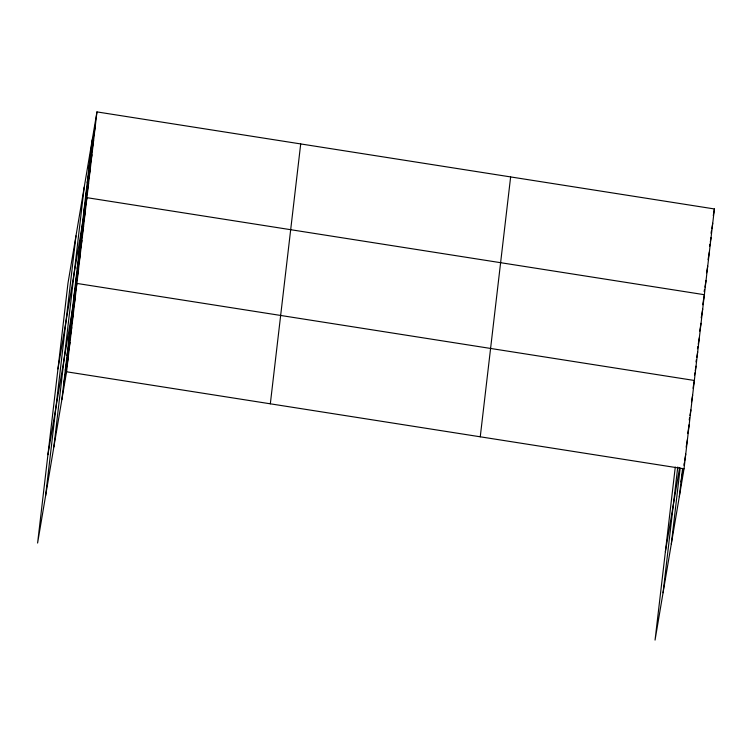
<?xml version="1.0" encoding="UTF-8"?>
<svg xmlns="http://www.w3.org/2000/svg" width="752" height="752" viewBox="0 0 752 752"><rect width="100%" height="100%" fill="white"/><g stroke="black" fill="none" stroke-linecap="round" stroke-linejoin="round"><path stroke-width="1.13" d="M45.599 495.737L75.98 235.855M53.843 446.989L84.224 187.107M61.852 399.669L92.233 139.797M96.952 111.907L67.981 283.175L37.6 543.047L66.571 371.789L96.952 111.907L714.4 208.953L684.019 468.825L655.048 640.093L675.277 467.077M270.325 403.815L300.706 143.933M480.255 436.809L510.636 176.927M663.057 592.773L677.759 467.039M671.301 544.025L680.175 468.129M679.3 496.715L682.609 468.393M90.56 154.094L95.278 126.204M88.886 168.382L93.605 140.502M87.223 182.68L91.932 154.79M85.549 196.968L90.268 169.087M83.876 211.265L88.595 183.375M57.951 368.931L86.922 197.673L704.37 294.709L702.678 304.748M80.53 239.85L85.249 211.961M78.866 254.138L83.575 226.258M77.193 268.436L81.912 240.546M75.52 282.724L80.238 254.843M73.846 297.021L78.565 269.131M47.931 454.687L76.892 283.429L694.35 380.474L693.024 388.276M70.462 326.039L75.172 298.159M68.733 340.769L73.452 312.879M67.013 355.489L71.731 327.609M65.292 370.219L70.011 342.329M63.572 384.949L68.291 357.059M713.272 215.645L714.4 208.953M711.035 233.289L711.411 231.052M711.787 228.824L712.727 223.25M709.55 246.468L709.926 244.231M710.302 242.003L711.054 237.538M708.064 259.637L709.39 251.835M706.589 272.816L707.717 266.123M704.154 291.569L704.539 289.341M704.915 287.114L706.043 280.421M701.193 317.927L702.706 309.006M699.708 331.106L701.033 323.294M697.471 348.749L697.856 346.512M698.232 344.284L699.36 337.592M695.995 361.928L696.371 359.691M696.747 357.463L697.687 351.889M694.51 375.098L694.886 372.87M695.262 370.642L696.023 366.177M665.379 551.733L679.573 467.857M691.492 401.888L692.63 395.195M689.208 419.964L689.584 417.736M689.96 415.499L690.909 409.925M687.676 433.575L689.18 424.654M686.144 447.186L687.46 439.375M681.021 481.985L683.286 468.599M683.85 465.253L684.235 463.025M684.611 460.797L685.739 454.105M66.571 371.789L684.019 468.825"/></g></svg>
